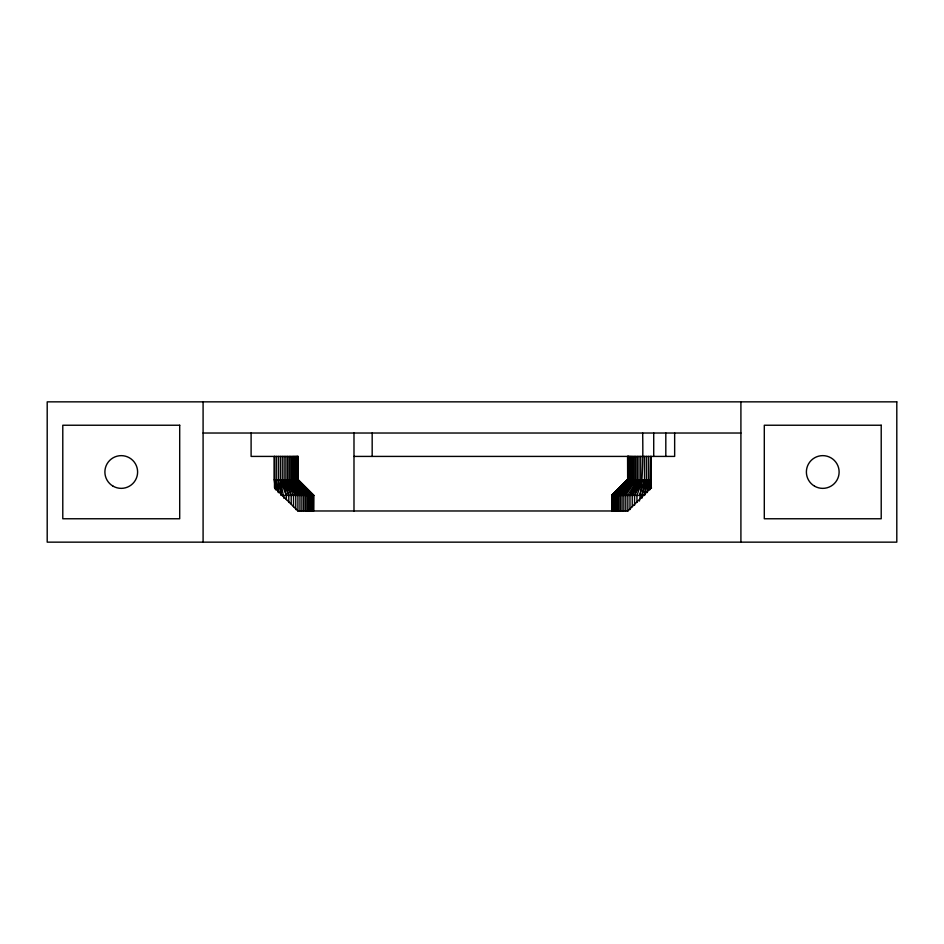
<?xml version="1.0" encoding="UTF-8"?>
<svg xmlns="http://www.w3.org/2000/svg" width="944" height="944" viewBox="0 0 944 944"><rect width="100%" height="100%" fill="white"/><g stroke="black" fill="none" stroke-linecap="round" stroke-linejoin="round"><path stroke-width="1.42" d="M276.179 489.712L276.309 456.412M649.956 489.712L650.463 456.412M647.313 492.544L648.445 479.8L648.445 456.412M651.443 488.296L650.463 479.8L627.583 479.8L611.983 495.388L644.481 495.388L646.463 479.8L646.463 456.412M641.932 498.22L644.504 479.8L644.504 456.412M639.418 501.052C643.088 478.643 643.006 455.858 642.675 433.025M644.481 495.388L648.445 479.8L649.224 489.712M641.932 495.388L646.463 479.8M639.418 495.388L644.504 479.8M634.557 505.3L634.557 495.388L640.752 479.8L640.752 456.412M632.232 506.716L632.232 495.388L638.982 479.8L638.982 456.412M629.99 509.559L629.99 495.388L637.294 479.8L637.294 456.412M634.557 495.388L642.593 479.8L636.952 495.388L636.952 502.468M632.232 495.388L640.752 479.8M629.99 495.388L638.982 479.8M637.294 479.8L627.843 495.388L627.843 510.975L297.867 510.975L274.492 487.588L274.492 456.412M635.713 456.412L635.713 479.8L625.801 495.388L625.801 510.975M623.866 510.975L623.866 495.388L634.25 479.8L634.25 456.412M622.061 510.975L622.061 495.388L632.905 479.8L632.905 456.412M620.373 510.975L620.373 495.388L631.701 479.8L631.701 456.412M623.866 495.388L635.713 479.8M622.061 495.388L634.25 479.8M620.373 495.388L632.905 479.8M617.435 510.975L617.435 495.388L630.627 479.8L630.627 456.412M616.172 510.975L616.172 495.388L629.707 479.8L629.707 456.412M615.087 510.975L615.087 495.388L628.952 479.8L628.952 456.412M617.435 495.388L631.701 479.8L618.827 495.388L618.827 510.975M621.777 487.069L628.492 479.8L621.423 487.069M616.172 495.388L630.627 479.8M621.943 487.069L626.828 481.877M615.087 495.388L629.707 479.8M612.337 510.975L612.337 495.388L628.02 479.8L613.34 495.388L613.376 510.975M628.952 479.8L614.143 495.388L614.143 510.975M618.32 490.184L613.376 495.388L616.456 492.261M621.294 487.069L628.22 479.8L628.22 456.412M628.35 456.412L628.35 479.8L613.376 495.388L617.376 491.222M628.02 456.412L627.925 479.8L612.774 495.388L612.774 510.975M627.843 456.412L627.713 479.8L611.983 495.388L628.35 479.8M628.02 479.8L612.75 495.388L628.22 479.8M627.713 479.8L612.078 495.388L612.078 510.975M621.589 487.069L627.748 480.838M627.843 479.8L612.337 495.388L627.666 479.8L627.583 456.412M627.89 510.975L651.277 487.588L651.277 456.412M203.09 433.025L740.91 433.025M353.988 456.412L674.653 456.412L674.653 433.025M274.291 456.412L274.291 479.8L298.162 479.8L313.774 495.388L313.679 510.975M278.303 456.412L278.303 479.8L281.277 495.388L313.774 495.388L298.162 479.8L298.162 456.412L251.104 456.412L251.104 433.025M313.679 495.388L297.985 479.8L297.985 456.412M297.643 456.412L297.643 479.8L312.995 495.388L312.995 510.975M297.124 456.412L297.124 479.8L312.381 495.388L312.381 510.975M296.451 456.412L296.451 479.8L311.614 495.388L311.614 510.975M310.682 510.975L310.682 495.388L295.614 479.8L295.614 456.412M312.995 495.388L297.985 479.8L313.42 495.388L313.42 510.975M297.643 479.8L312.381 495.388M297.124 479.8L311.614 495.388M296.451 479.8L310.682 495.388M294.622 456.412L294.622 479.8L308.334 495.388L308.334 510.975M293.478 456.412L293.478 479.8L306.93 495.388L306.93 510.975M305.384 510.975L305.384 495.388L292.203 479.8L292.203 456.412M308.334 495.388L295.614 479.8L309.585 495.388L309.585 510.975M294.622 479.8L306.93 495.388M293.478 479.8L305.384 495.388M290.787 456.412L290.787 479.8L301.891 495.388L301.891 510.975M289.265 456.412L289.265 479.8L299.956 495.388L299.956 510.975M287.637 456.412L287.637 479.8L297.915 495.388L297.915 510.975M295.767 509.559L295.767 495.388L285.902 479.8L285.902 456.412M301.891 495.388L292.203 479.8L303.708 495.388L303.708 510.975M290.787 479.8L299.956 495.388M289.265 479.8L297.915 495.388M287.637 479.8L295.767 495.388M284.097 456.412L284.097 479.8L291.2 495.388L291.2 503.884M282.221 456.412L282.221 479.8L288.805 495.388L288.805 502.468M286.351 499.636L286.351 495.388L280.285 479.8L280.285 456.412M291.2 495.388L285.902 479.8L293.525 495.388L293.525 506.716M284.097 479.8L288.805 495.388M282.221 479.8L286.351 495.388M276.309 479.8L278.268 492.544M274.291 479.8L275.447 489.712M281.277 495.388L280.285 479.8L283.837 498.22M278.303 479.8L278.633 492.544M740.91 401.849L740.91 542.151M665.815 433.025L665.815 456.412M653.72 433.025L653.72 456.412M372.172 433.025L372.172 456.412M353.988 433.025L353.988 510.975M203.09 401.849L203.09 542.151M627.583 479.8L612.078 495.388L627.63 479.8M896.8 401.849L47.2 401.849L47.2 542.151L896.8 542.151L896.8 401.849M179.702 425.237L62.788 425.237L62.788 518.763L179.702 518.763L179.702 425.237M881.212 425.237L764.298 425.237L764.298 518.763L881.212 518.763L881.212 425.237M814.566 486.172A16.367 16.367 0 0 0 839.122 472A16.367 16.367 0 0 0 814.566 457.828A16.367 16.367 0 0 0 814.566 486.172M113.068 486.172A16.367 16.367 0 0 0 137.612 472A16.367 16.367 0 0 0 113.068 457.828A16.367 16.367 0 0 0 113.068 486.172"/></g></svg>
